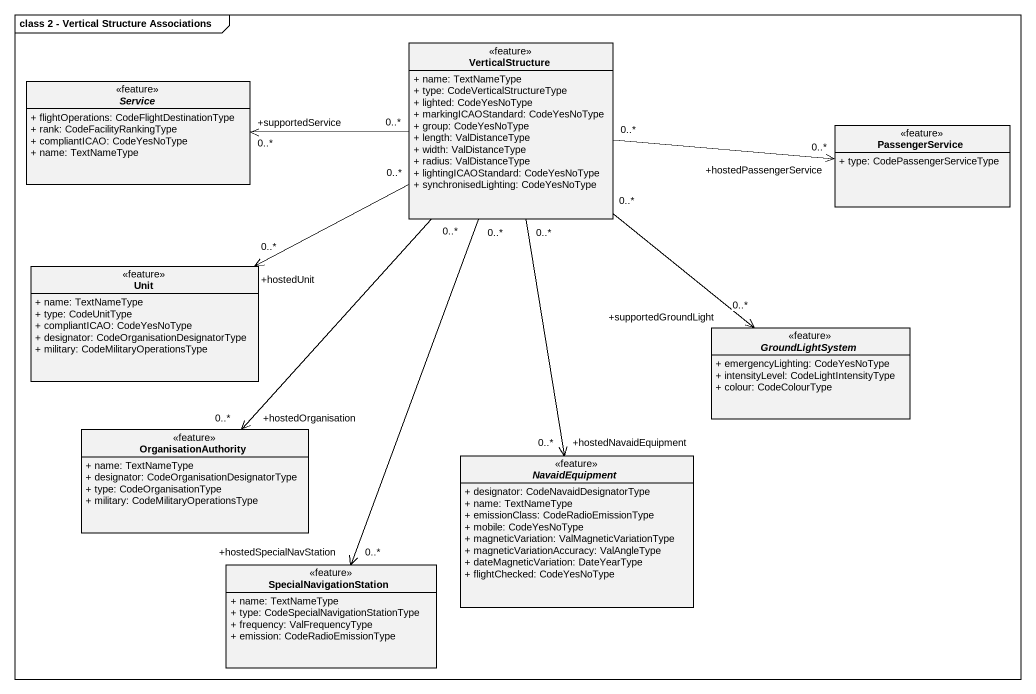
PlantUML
@startuml
mainframe class 2 - Vertical Structure Associations
hide circle
hide empty members
skinparam classAttributeIconSize 0
class VerticalStructure <<feature>> {
  + name: TextNameType
  + type: CodeVerticalStructureType
  + lighted: CodeYesNoType
  + markingICAOStandard: CodeYesNoType
  + group: CodeYesNoType
  + length: ValDistanceType
  + width: ValDistanceType
  + radius: ValDistanceType
  + lightingICAOStandard: CodeYesNoType
  + synchronisedLighting: CodeYesNoType
}
abstract class Service <<feature>> {
  + flightOperations: CodeFlightDestinationType
  + rank: CodeFacilityRankingType
  + compliantICAO: CodeYesNoType
  + name: TextNameType
}
class PassengerService <<feature>> {
  + type: CodePassengerServiceType
}
class Unit <<feature>> {
  + name: TextNameType
  + type: CodeUnitType
  + compliantICAO: CodeYesNoType
  + designator: CodeOrganisationDesignatorType
  + military: CodeMilitaryOperationsType
}
abstract class GroundLightSystem <<feature>> {
  + emergencyLighting: CodeYesNoType
  + intensityLevel: CodeLightIntensityType
  + colour: CodeColourType
}
class OrganisationAuthority <<feature>> {
  + name: TextNameType
  + designator: CodeOrganisationDesignatorType
  + type: CodeOrganisationType
  + military: CodeMilitaryOperationsType
}
abstract class NavaidEquipment <<feature>> {
  + designator: CodeNavaidDesignatorType
  + name: TextNameType
  + emissionClass: CodeRadioEmissionType
  + mobile: CodeYesNoType
  + magneticVariation: ValMagneticVariationType
  + magneticVariationAccuracy: ValAngleType
  + dateMagneticVariation: DateYearType
  + flightChecked: CodeYesNoType
}
class SpecialNavigationStation <<feature>> {
  + name: TextNameType
  + type: CodeSpecialNavigationStationType
  + frequency: ValFrequencyType
  + emission: CodeRadioEmissionType
}
VerticalStructure "0..*" -left-> "+supportedService\n0..*" Service
VerticalStructure "0..*" -right-> "+hostedPassengerService\n0..*" PassengerService
VerticalStructure "0..*" -left-> "+hostedUnit\n0..*" Unit
VerticalStructure "0..*" --> "+supportedGroundLight\n0..*" GroundLightSystem
VerticalStructure "0..*" --> "+hostedOrganisation\n0..*" OrganisationAuthority
VerticalStructure "0..*" --> "+hostedNavaidEquipment\n0..*" NavaidEquipment
VerticalStructure "0..*" --> "+hostedSpecialNavStation\n0..*" SpecialNavigationStation
@enduml
